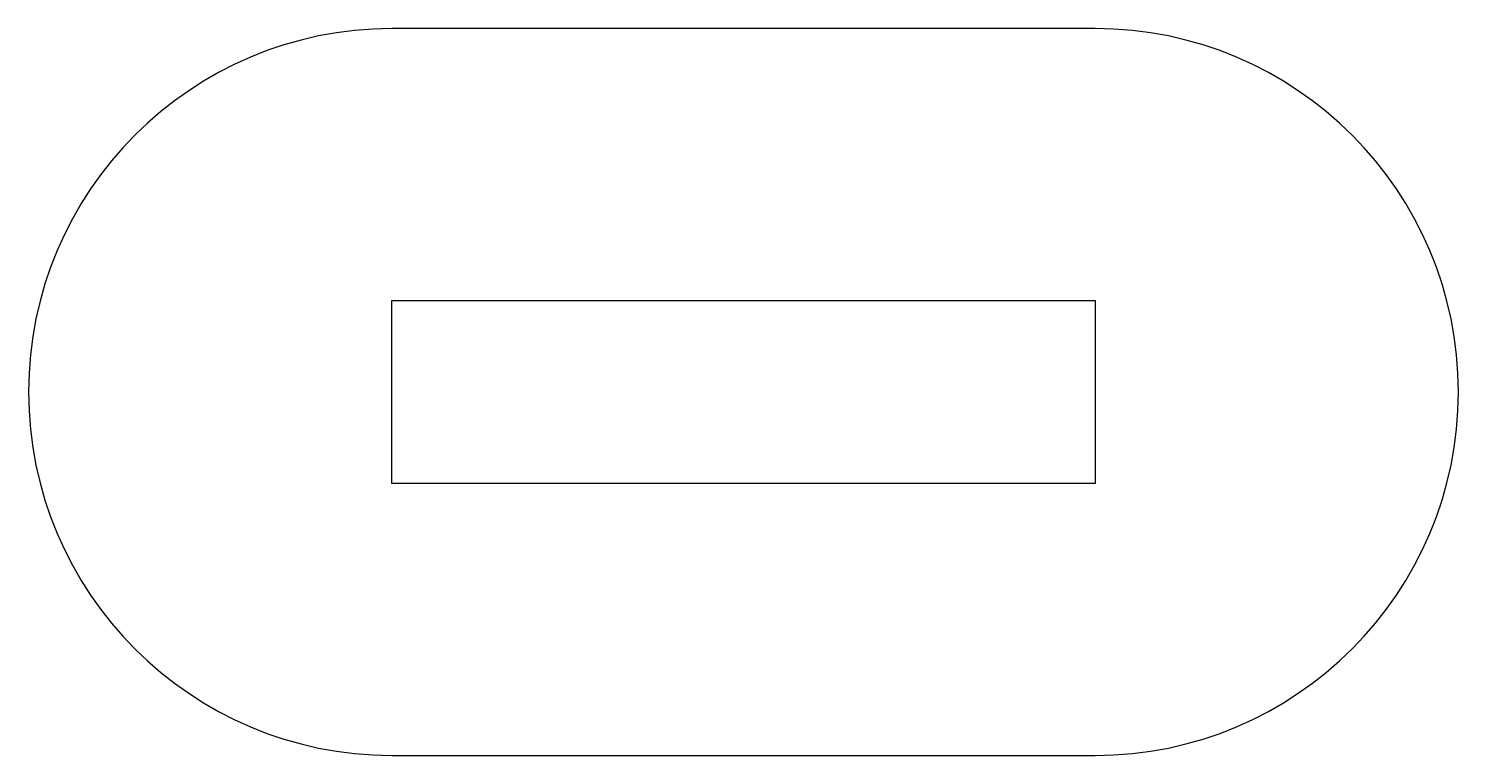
# Model space of a CAD drawing. Header units: millimetres. Extents: x -12.5 to 12.5, y -6.3 to 6.3.
import ezdxf

# ---------------------------------------------------------------- set-up
doc = ezdxf.new("R2010")
doc.units = ezdxf.units.MM

msp = doc.modelspace()

# ---------------------------------------------------------------- linework, layer by layer
msp.add_lwpolyline([(-6.15, -6.35), (6.15, -6.35, 1), (6.15, 6.35), (-6.15, 6.35, 1)], format="xyb", close=True)
msp.add_lwpolyline([(6.15, -1.6), (-6.15, -1.6), (-6.15, 1.6), (6.15, 1.6)], close=True)

doc.saveas('drawing.dxf')
